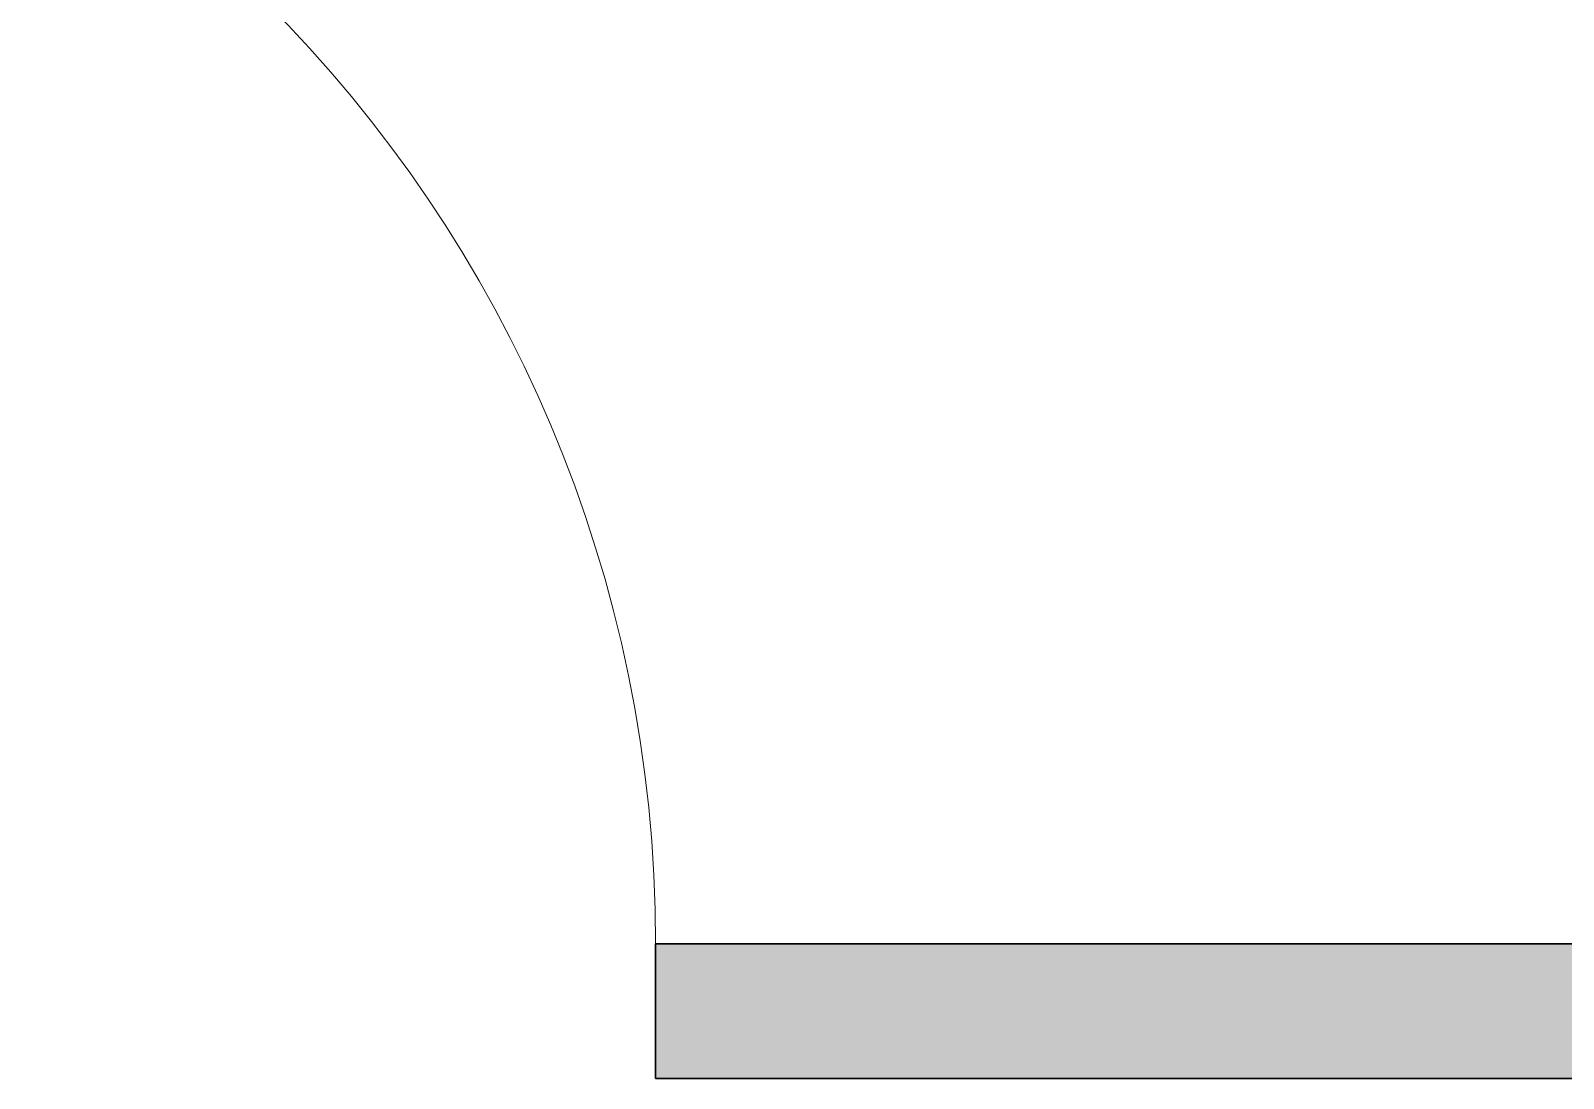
# Model space of a CAD drawing. Header units: millimetres. Extents: x 155927 to 295199, y -4084 to 97293.
# Drawn here: x 225986 to 227148, y 29806 to 30600 of the extents above; entities that cross this region are included whole.
import ezdxf

# ---------------------------------------------------------------- set-up
doc = ezdxf.new("R2010")
doc.units = ezdxf.units.MM
doc.header["$MEASUREMENT"] = 0
for name, color, linetype, lineweight in [('A-DOOR', 4, 'CONTINUOUS', 9), ('A-WALL-PATT', 7, 'CONTINUOUS', 9), ('I-WALL', 7, 'CONTINUOUS', 9)]:
    doc.layers.add(name, color=color, linetype=linetype, lineweight=lineweight)

msp = doc.modelspace()

# ---------------------------------------------------------------- hatches: boundary and pattern name
at = {"layer": 'A-WALL-PATT'}
h = msp.add_hatch(color=256, dxfattribs=at)
h.paths.add_polyline_path([(230723.8, 29805.6), (230738.8, 29805.6), (230738.8, 29907.6), (229114.4, 29907.6), (229114.4, 29805.6), (230378.1, 29805.6)], flags=0)
h.paths.add_polyline_path([(228104.4, 29805.6), (228104.4, 29907.6), (226459.4, 29907.6), (226459.4, 29805.6), (227976.8, 29805.6)], flags=0)
h.paths.add_polyline_path([(225449.4, 29805.6), (225449.4, 29907.6), (223835.5, 29907.6), (223835.5, 29805.6), (224975.1, 29805.6)], flags=0)
h.paths.add_polyline_path([(221478.5, 29805.6), (221478.5, 29907.6), (220099.2, 29907.6), (220099.2, 29805.6), (220172.3, 29805.6)], flags=0)
h.paths.add_polyline_path([(222488.5, 29805.6), (222825.5, 29805.6), (222825.5, 29907.6), (222488.5, 29907.6)], flags=0)

# ---------------------------------------------------------------- linework, layer by layer
at = {"layer": 'A-DOOR'}
msp.add_arc((225449.4, 29907.6), 1010, 0, 90, dxfattribs=at)
at = {"layer": 'I-WALL', "lineweight": 30}
for p, q in [((227884.9, 29907.6), (226459.4, 29907.6)), ((226459.4, 29907.6), (226459.4, 29805.6)), ((226459.4, 29805.6), (228104.4, 29805.6))]:
    msp.add_line(p, q, dxfattribs=at)

doc.saveas('drawing.dxf')
